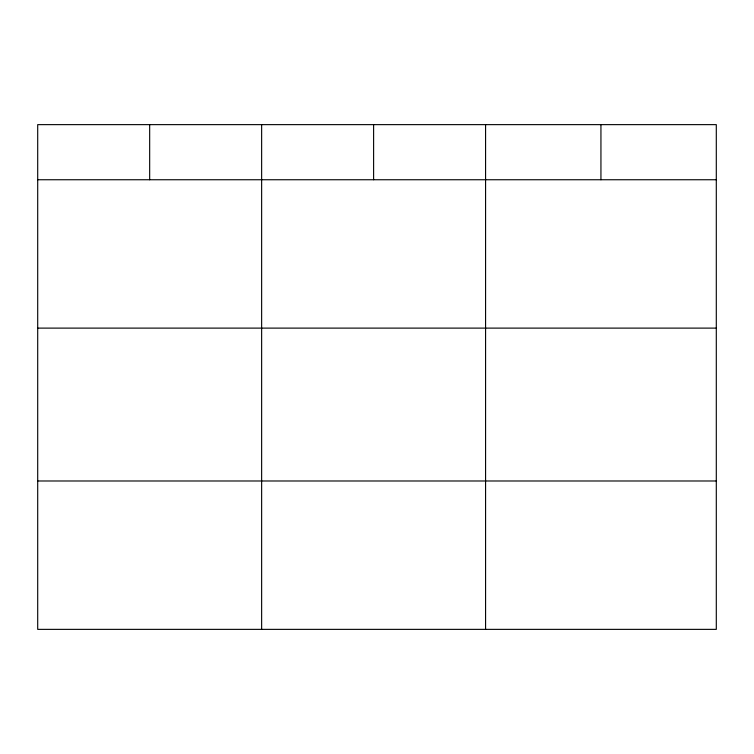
<?xml version="1.0" encoding="UTF-8"?>
<svg xmlns="http://www.w3.org/2000/svg" width="754" height="754" viewBox="0 0 754 754"><rect width="100%" height="100%" fill="white"/><g stroke="black" fill="none" stroke-linecap="round" stroke-linejoin="round"><path stroke-width="1.13" d="M716.3 328.113L716.3 124.636L37.7 124.636L37.7 629.364L716.3 629.364L716.3 328.113L37.7 328.113M37.7 179.744L716.3 179.744M37.7 480.986L716.3 480.986M600.938 124.636L600.938 179.744M485.576 124.636L485.576 629.364M373.607 124.636L373.607 179.744M261.638 124.636L261.638 629.364M149.669 124.636L149.669 179.744"/></g></svg>
